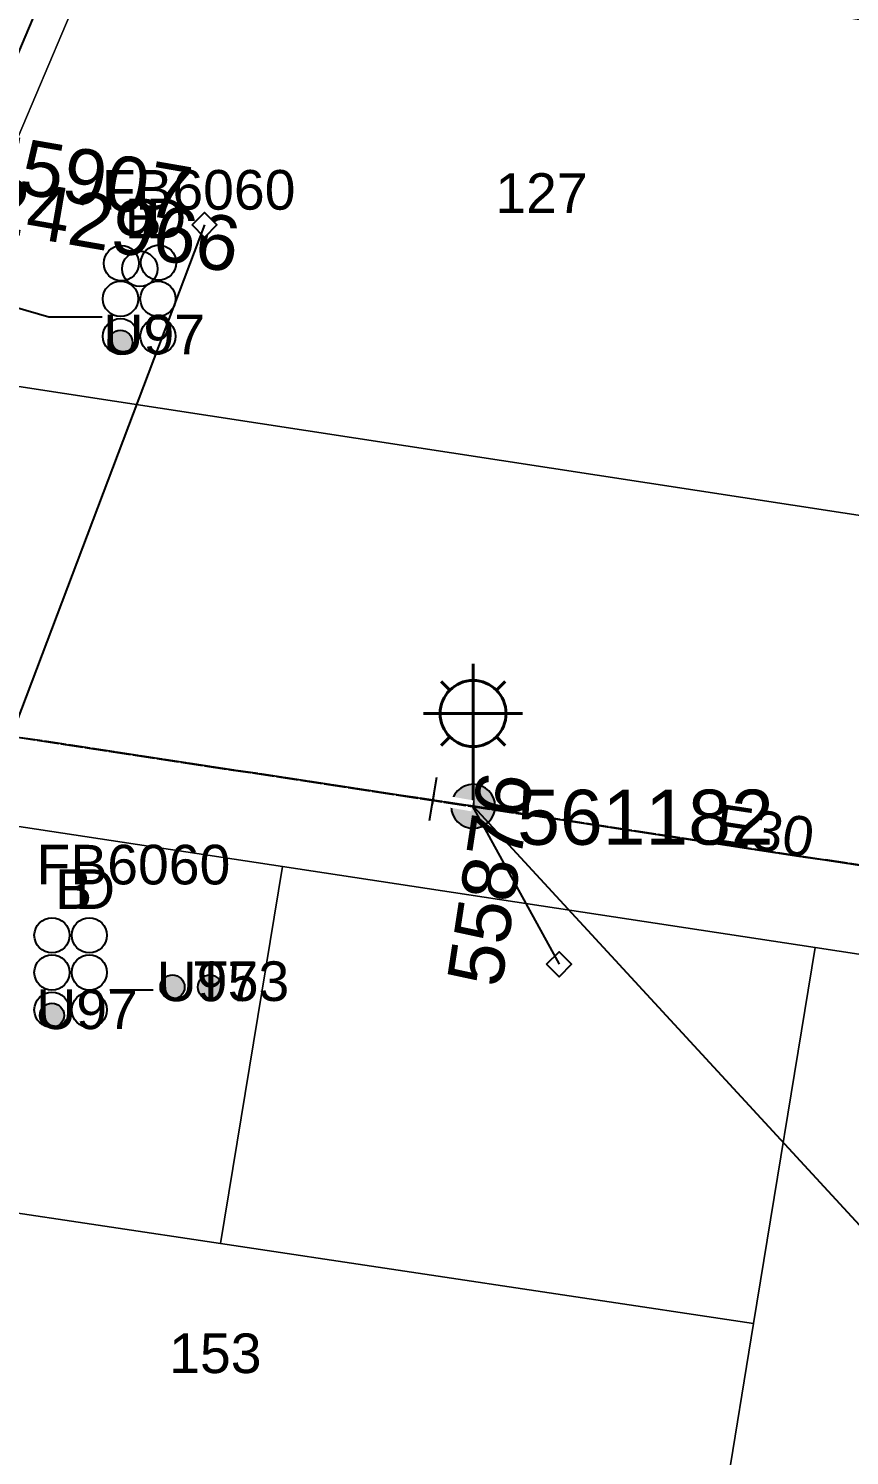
# Model space of a CAD drawing. Header units: metres. Extents: x 314484 to 315473, y 6253544 to 6254134.
# Drawn here: x 314966.1 to 315003.4, y 6253935.7 to 6254000.6 of the extents above; entities that cross this region are included whole.
import ezdxf
from ezdxf.enums import TextEntityAlignment as Align

# ---------------------------------------------------------------- set-up
doc = ezdxf.new("R2010")
doc.units = ezdxf.units.M
doc.linetypes.add('Cable Exist OH', pattern=[1, 1, 0])
doc.layers.get('0').update_dxf_attribs({"color": 6})
for name, color, linetype, lineweight in [('Cadastre Buildings_SP_EXT', 9, 'Continuous', 5), ('Cadastre Land Parcels_SP_EXT', 9, 'Continuous', 5), ('Cadastre Roads_SP_EXT', 9, 'Continuous', 5)]:
    doc.layers.add(name, color=color, linetype=linetype, lineweight=lineweight)
for name, color, linetype in [('Duct_SP_EXT', 7, 'Continuous'), ('Equip_SP_SL_EXT', 7, 'Continuous'), ('Mains_HV_EXT', 7, 'Continuous'), ('Mains_LV_EXT', 7, 'Continuous'), ('Mains_SL_EXT', 7, 'Continuous'), ('Services_SP_EXT', 7, 'Continuous'), ('SupportsOH_SP_TR_HV_LV_SL_EXT', 7, 'Continuous'), ('SupportsUG_SP_LV_SL_EXT', 7, 'Continuous')]:
    doc.layers.add(name, color=color, linetype=linetype)
doc.styles.add('COLUMN_LABEL', font='arial.ttf')
doc.styles.add('iecARIAL', font='arial.ttf', dxfattribs={"height": 2})
doc.styles.add('POLE_LABEL', font='arial.ttf')
doc.styles.get("Standard").update_dxf_attribs({"font": 'arial.ttf'})

# ---------------------------------------------------------------- blocks, each defined once
blk = doc.blocks.new('COLUMN_EXT')
blk.add_hatch(color=256).paths.add_polyline_path([(-1.485, 1.485), (-1.485, -1.485), (1.485, -1.485), (1.485, 1.485)])
blk.add_lwpolyline([(-1.485, -1.485), (1.485, -1.485), (1.485, 1.485), (-1.485, 1.485)], close=True)
for tag, height, style, flags, p in [('ASSET_NUM', 2.5, 'COLUMN_LABEL', 8, (2, 2)), ('STRUCTURE_PLANT_NUMBER', 0.2, 'POLE_LABEL', 9, (1.813, 0.031)), ('STREET_CODE', 0.2, 'COLUMN_LABEL', 9, (1.813, -0.2))]:
    blk.add_attdef(tag, text='', height=height, dxfattribs=dict(style=style, flags=flags)).set_placement(p, align=Align.MIDDLE_LEFT)
at = {"flags": 9}
for tag, p in [('OWNED_BY', (1.813, -0.6)), ('COLUMN_TYPE', (1.813, -0.4)), ('STATE', (1.813, -0.8)), ('USAGE', (1.813, -1)), ('LEGEND', (1.813, -1.2)), ('STREETNAME', (1.813, -1.6)), ('SUBURB', (1.813, -1.8)), ('LOCATION', (1.813, -1.4)), ('NOTES', (1.813, -2))]:
    blk.add_attdef(tag, text='', height=0.2, dxfattribs=at).set_placement(p, align=Align.MIDDLE_LEFT)
at = {"flags": 1}
blk.add_attdef('Z', (1.813, -2.351), '', height=0.2, dxfattribs=at)
blk = doc.blocks.new('DUCT_EXT')
blk.add_circle((0, 0.8), 0.8)
at = {"flags": 1}
blk.add_attdef('Z', (0, 0), '', height=0.2, dxfattribs=at)
at = {"flags": 9}
for tag, p in [('DUCT_CODE', (0, 0)), ('XSECT_TYPE', (0, -0.2)), ('STATE', (0, -0.6)), ('FB_REFERENCE', (0, -0.4)), ('NOTES', (0, -0.8))]:
    blk.add_attdef(tag, text='', height=0.2, dxfattribs=at).set_placement(p, align=Align.MIDDLE_LEFT)
blk = doc.blocks.new('SL_LANTERN_EXT')
at = {"lineweight": 40}
for p, q in [((0, 1.968), (0, 6.468)), ((-1.459, 5.676), (-1.061, 5.278)), ((1.458, 5.676), (1.06, 5.278)), ((-2.25, 4.218), (2.25, 4.218)), ((-1.459, 2.759), (-1.061, 3.157)), ((0, 0), (0, 2.721)), ((1.458, 2.759), (1.06, 3.157))]:
    blk.add_line(p, q, dxfattribs=at)
blk.add_circle((0, 4.218), 1.5, dxfattribs=at)
at = {"style": 'iecARIAL', "flags": 8}
blk.add_attdef('ASSET_NUM', (1.5, 1.5), '', height=2.5, dxfattribs=at)
for tag, p, height, flags in [('CONSTRUCTED_VOLTAGE', (0.981, -0.653), 0.2, 9), ('CONTROL_TYPE', (0.981, -0.853), 0.2, 9), ('LANTERN_PURPOSE', (0.981, -1.053), 0.2, 9), ('LANTERN_TYPE', (0.981, -1.253), 0.2, 9), ('NO_PHASES', (0.981, -1.453), 0.2, 9), ('LNUMBER', (2.181, -3.253), 2.5, 8), ('OPERATING_VOLTAGE', (0.981, -1.653), 0.2, 9), ('ORIENTATION', (0.981, -1.853), 0.2, 9), ('OWNED_BY', (0.981, -2.053), 0.2, 9), ('STATE', (0.981, -2.253), 0.2, 9), ('CEXIST', (0.981, -2.653), 0.2, 9), ('USAGE', (0.981, -2.453), 0.2, 9), ('CNEW', (0.981, -2.853), 0.2, 9), ('CNUMBER', (0.981, -3.053), 0.2, 9), ('CREMOVE', (0.981, -3.253), 0.2, 9), ('CREPLACE', (0.981, -3.453), 0.2, 9), ('LKINGHEIGHT', (0.981, -3.653), 0.2, 9), ('LBRACKET', (0.981, -3.853), 0.2, 9), ('LBRACKETVOCAB', (0.981, -4.053), 0.2, 9), ('LCATEGORY', (0.981, -4.253), 0.2, 9), ('LCHARGE1', (0.981, -4.453), 0.2, 9), ('LCHARGE1PERCENT', (0.981, -4.653), 0.2, 9), ('LCHARGE2', (0.981, -4.853), 0.2, 9), ('LCHARGE2PERCENT', (0.981, -5.053), 0.2, 9), ('LCHARGE3', (0.981, -5.253), 0.2, 9), ('LCHARGE3PERCENT', (0.981, -5.453), 0.2, 9), ('LEXIST', (0.981, -5.653), 0.2, 9), ('LLAMP', (0.981, -5.853), 0.2, 9), ('LLAMPVOCAB', (0.981, -6.053), 0.2, 9), ('LMAST', (0.981, -6.253), 0.2, 9), ('LMASTVOCAB', (0.981, -6.453), 0.2, 9), ('LNEW', (0.981, -6.653), 0.2, 9), ('LANTNUMBER', (0.981, -6.853), 0.2, 9), ('LOUTREACH', (0.981, -7.253), 0.2, 9), ('LOUTREACHVOCAB', (0.981, -7.453), 0.2, 9), ('LRATECODE', (0.981, -7.653), 0.2, 9), ('LREMOVE', (0.981, -7.853), 0.2, 9), ('LREPLACE', (0.981, -8.053), 0.2, 9), ('LTYPE', (0.981, -8.253), 0.2, 9), ('LTYPEVOCAB', (0.981, -8.453), 0.2, 9), ('STREETNAME', (0.981, -9.253), 0.2, 9), ('LEGEND', (0.981, -8.653), 0.2, 9), ('LOCATION', (0.981, -8.853), 0.2, 9), ('NOTES', (0.981, -9.053), 0.2, 9), ('SUBURB', (0.981, -9.453), 0.2, 1)]:
    blk.add_attdef(tag, p, '', height=height, dxfattribs=dict(flags=flags))
blk = doc.blocks.new('CCP_EXT')
at = {"flags": 9}
for tag, p in [('OWNED_BY', (0, -1)), ('USAGE', (0, -1.2)), ('STATE', (0, -1.8)), ('LEGEND', (0, -1.4)), ('LIFE_SUPPORT', (0, -1.6)), ('NOTES', (0, -2))]:
    blk.add_attdef(tag, text='', height=0.2, dxfattribs=at).set_placement(p, align=Align.MIDDLE_LEFT)
blk.add_wipeout([(0, 0.566), (0.566, 0), (0, -0.566), (-0.566, 0)])
blk.add_lwpolyline([(-0.566, 0), (0, 0.566), (0.566, 0), (0, -0.566), (-0.566, 0)])
at = {"flags": 1}
blk.add_attdef('Z', (0, 0), '', height=0.2, dxfattribs=at)
at = {"flags": 9}
for tag, p in [('CCP_TYPE', (0, 0)), ('OPERATING_VOLTAGE', (0, -0.6)), ('CONSTRUCTED_VOLTAGE', (0, -0.2)), ('NO_PHASES', (0, -0.4)), ('ORIENTATION', (0, -0.8))]:
    blk.add_attdef(tag, text='', height=0.2, dxfattribs=at).set_placement(p, align=Align.MIDDLE_LEFT)
blk = doc.blocks.new('POLE_EXT')
blk.add_hatch(color=256).paths.add_polyline_path([(-1, 0, 1), (1, 0, 1)])
blk.add_lwpolyline([(-1, 0, 1), (1, 0, 1)], format="xyb", close=True)
for tag, height, flags, p in [('pNumber', 2.5, 8, (-17.84, 2.067)), ('OWNED_BY', 0.2, 9, (1.355, -0.4)), ('PARENT', 0.2, 9, (1.355, -0.6)), ('SPECIAL_USE', 0.2, 9, (1.355, -0.8)), ('STATE', 0.2, 9, (1.355, -1)), ('USAGE', 0.2, 9, (1.355, -1.2)), ('cLV', 0.2, 9, (1.355, -1.4)), ('cHV', 0.2, 9, (1.355, -2)), ('hDepth', 0.2, 9, (1.355, -1.6)), ('hDia', 0.2, 9, (1.355, -1.8)), ('LBRACKET', 0.2, 9, (1.355, -2.2)), ('LExisting', 0.2, 9, (1.355, -2.4)), ('LANTNUMBER', 0.2, 9, (1.355, -2.6)), ('LOther', 0.2, 9, (1.355, -2.8)), ('LRemove', 0.2, 9, (1.355, -3)), ('LEGEND', 0.2, 9, (1.355, -3.2)), ('cLinedev', 0.2, 9, (1.355, -3.4)), ('pExisting', 0.2, 9, (1.355, -3.8)), ('LOCATION', 0.2, 9, (1.355, -3.6)), ('pFooting', 0.2, 9, (1.355, -4.4)), ('pNew', 0.2, 9, (1.355, -4.6)), ('PFNUMBER', 0.2, 9, (1.355, -4)), ('NEWPFNUMBER', 0.2, 9, (1.355, -4.2)), ('pRelocate', 0.2, 9, (1.355, -5)), ('pRemove', 0.2, 9, (1.355, -5.2)), ('pReplace', 0.2, 9, (1.355, -5.4)), ('pStay', 0.2, 9, (1.355, -5.6)), ('pType', 0.2, 9, (1.355, -5.8)), ('cspan', 0.2, 9, (1.355, -6)), ('STREETNAME', 0.2, 9, (1.355, -6.2)), ('SUBURB', 0.2, 9, (1.355, -6.4)), ('OPERATED_BY', 0.2, 9, (1.355, -7.014)), ('NOTES', 0.2, 9, (1.355, -6.6)), ('MAINTAINED_BY', 0.2, 9, (1.355, -6.814))]:
    blk.add_attdef(tag, text='', height=height, dxfattribs=dict(flags=flags)).set_placement(p, align=Align.MIDDLE_LEFT)
at = {"style": 'POLE_LABEL'}
for tag, height, flags, p in [('ASSET_NUM', 2.5, 8, (2, 2)), ('STRUCTURE_PLANT_NUMBER', 0.2, 9, (1.355, 0.028)), ('STREET_CODE', 0.2, 9, (1.355, -0.2))]:
    blk.add_attdef(tag, text='', height=height, dxfattribs=dict(at, flags=flags)).set_placement(p, align=Align.MIDDLE_LEFT)
at = {"flags": 1}
blk.add_attdef('Z', (1.355, -7.328), '', height=0.2, dxfattribs=at)
blk = doc.blocks.new('End Shackle_EXT')
at = {"flags": 9}
for tag, p in [('ORIENTATION', (0, -0.8)), ('OWNED_BY', (0, -1)), ('STATE', (0, -1.2)), ('USAGE', (0, -1.4)), ('NOTES', (0, -1.6))]:
    blk.add_attdef(tag, text='', height=0.2, dxfattribs=at).set_placement(p, align=Align.MIDDLE_LEFT)
blk.add_wipeout([(0, 0.253), (1.815, 0.253), (1.815, -0.253), (0, -0.253)])
blk.add_line((1.815, -1), (1.815, 1))
at = {"flags": 1}
blk.add_attdef('Z', (0, 0), '', height=0.2, dxfattribs=at)
at = {"flags": 9}
for tag, p in [('CONNECTOR_TYPE', (0, 0)), ('OPERATING_VOLTAGE', (0, -0.6)), ('CONSTRUCTED_VOLTAGE', (0, -0.2)), ('NO_PHASES', (0, -0.4))]:
    blk.add_attdef(tag, text='', height=0.2, dxfattribs=at).set_placement(p, align=Align.MIDDLE_LEFT)
blk = doc.blocks.new('CABLE_LARGE_EXT')
h = blk.add_hatch(color=256)
edge = h.paths.add_edge_path()
edge.add_arc((0, 0.55), 0.55, 0, 360)
blk.add_circle((0, 0.55), 0.55)
at = {"flags": 1}
blk.add_attdef('Z', (0, 0), '', height=0.2, dxfattribs=at)
at = {"flags": 9}
for tag, p in [('COND_CODE', (0, 0)), ('XSECT_SIZE', (0, -0.6)), ('STATE', (0, -0.4)), ('FB_REFERENCE', (0, -0.2)), ('NOTES', (0, -0.8))]:
    blk.add_attdef(tag, text='', height=0.2, dxfattribs=at).set_placement(p, align=Align.MIDDLE_LEFT)

msp = doc.modelspace()

# ---------------------------------------------------------------- linework, layer by layer
at = {"layer": 'Cadastre Buildings_SP_EXT', "linetype": 'Continuous'}
msp.add_lwpolyline([(314977.656, 6253962.494), (314954.289, 6253966.039), (314951.915, 6253959.114), (314948.553, 6253949.31), (314974.847, 6253945.364), (314977.656, 6253962.494)], close=True, dxfattribs=at)
at = {"layer": 'Cadastre Land Parcels_SP_EXT', "linetype": 'Continuous'}
for points in [[(315010.726, 6253999.967), (314969.993, 6254005.932), (314961.12, 6253985.006), (315007.47, 6253977.898), (315010.726, 6253999.967)], [(315016.724, 6253956.55), (315001.865, 6253958.821), (314999.059, 6253941.732), (314996.549, 6253926.283), (314994.093, 6253911.119), (315008.928, 6253908.851), (315016.724, 6253956.55)], [(314974.847, 6253945.364), (314948.553, 6253949.31), (314943.549, 6253934.707), (314996.549, 6253926.283), (314999.059, 6253941.732), (314974.847, 6253945.364)]]:
    msp.add_lwpolyline(points, close=True, dxfattribs=at)
at = {"layer": 'Duct_SP_EXT'}
msp.add_line((314962.941, 6253993.04), (314971.051, 6254012.187), dxfattribs=at)
for points in [[(314969.464, 6253987.457), (314967.037, 6253987.457), (314961.44, 6253989.081)], [(314971.779, 6253956.875), (314969.808, 6253956.875)]]:
    msp.add_lwpolyline(points, dxfattribs=at)

# ---------------------------------------------------------------- block references
for name, p in [('DUCT_EXT', (314970.337, 6253989.112)), ('DUCT_EXT', (314972.029, 6253989.14)), ('DUCT_EXT', (314971.18, 6253988.859)), ('DUCT_EXT', (314970.3, 6253987.494)), ('DUCT_EXT', (314972, 6253987.494)), ('DUCT_EXT', (314970.3, 6253985.794)), ('DUCT_EXT', (314972, 6253985.794)), ('CABLE_LARGE_EXT', (314970.297, 6253985.764)), ('DUCT_EXT', (314967.184, 6253958.571)), ('DUCT_EXT', (314968.884, 6253958.571)), ('DUCT_EXT', (314967.184, 6253956.884)), ('DUCT_EXT', (314968.884, 6253956.884)), ('CABLE_LARGE_EXT', (314972.661, 6253956.47)), ('CABLE_LARGE_EXT', (314974.361, 6253956.47)), ('DUCT_EXT', (314967.184, 6253955.184)), ('DUCT_EXT', (314968.884, 6253955.184)), ('CABLE_LARGE_EXT', (314967.184, 6253955.184))]:
    msp.add_blockref(name, p, dxfattribs=at)
at = {"layer": 'Equip_SP_SL_EXT'}
ref = msp.add_blockref('SL_LANTERN_EXT', (314962.405, 6253993.169), dxfattribs=dict(at, rotation=65.9355283352461))
ref.add_attrib('ASSET_NUM', '55907', dxfattribs={"layer": '0', "height": 2.5, "rotation": 350.16369, "style": 'iecARIAL'}).set_placement((314963.905, 6253994.669), align=Align.MIDDLE_LEFT)
ref = msp.add_blockref('SL_LANTERN_EXT', (314986.32, 6253965.233), dxfattribs=at)
ref.add_attrib('ASSET_NUM', '55876', dxfattribs={"layer": '0', "height": 2.5, "rotation": 81.32607, "style": 'iecARIAL'}).set_placement((314987.82, 6253966.733), align=Align.MIDDLE_RIGHT)
at = {"layer": 'Services_SP_EXT'}
msp.add_blockref('CCP_EXT', (314990.226, 6253958.058), dxfattribs=at)
at = {"layer": 'SupportsOH_SP_TR_HV_LV_SL_EXT'}
ref = msp.add_blockref('POLE_EXT', (314986.32, 6253965.233), dxfattribs=at)
ref.add_attrib('ASSET_NUM', '561182', dxfattribs={"layer": '0', "height": 2.5, "rotation": 0.039, "style": 'POLE_LABEL'}).set_placement((314988.32, 6253965.983), align=Align.TOP_LEFT)
at = {"layer": 'SupportsUG_SP_LV_SL_EXT'}
ref = msp.add_blockref('COLUMN_EXT', (314962.405, 6253993.169), dxfattribs=dict(at, rotation=65.9355283352461))
ref.add_attrib('ASSET_NUM', '242966', dxfattribs={"layer": '0', "height": 2.5, "rotation": 350.16369, "style": 'COLUMN_LABEL'}).set_placement((314964.405, 6253993.919), align=Align.TOP_LEFT)

# ---------------------------------------------------------------- texts
at = {"layer": 'Cadastre Land Parcels_SP_EXT'}
for s, p in [('127', (314987.327, 6253992.201)), ('153', (314972.511, 6253939.479))]:
    msp.add_text(s, height=1.8, dxfattribs=at).set_placement(p)
at = {"layer": 'Duct_SP_EXT'}
for s, p in [('FB6060', (314969.443, 6253992.346)), ('B', (314970.491, 6253991.05)), ('D', (314971.469, 6253991.05)), ('U97', (314969.527, 6253985.767)), ('FB6060', (314966.484, 6253961.684)), ('B', (314967.334, 6253960.571)), ('D', (314968.234, 6253960.571)), ('U97', (314971.944, 6253956.378)), ('T53', (314973.635, 6253956.388)), ('U97', (314966.476, 6253955.111))]:
    msp.add_text(s, height=1.8, dxfattribs=at).set_placement(p)
at = {"layer": 'Mains_LV_EXT'}
msp.add_text('E30', height=1.8, rotation=351.34086, dxfattribs=at).set_placement((314997.224, 6253963.572))

# ---------------------------------------------------------------- next in the draw order: linework, layer by layer
at = {"layer": 'Cadastre Buildings_SP_EXT', "linetype": 'Continuous'}
msp.add_lwpolyline([(315001.865, 6253958.821), (314977.656, 6253962.494), (314974.847, 6253945.364), (314999.059, 6253941.732), (315001.865, 6253958.821)], close=True, dxfattribs=at)
at = {"layer": 'Cadastre Roads_SP_EXT', "linetype": 'Continuous'}
msp.add_lwpolyline([(315065.101, 6253969.134), (315049.979, 6253971.444), (315047.983, 6253971.748), (315034.982, 6253973.732), (315007.47, 6253977.898), (315007.47, 6253977.898), (314961.12, 6253985.006), (314957.797, 6253975.78), (314954.289, 6253966.039), (314977.656, 6253962.494), (315001.865, 6253958.821), (315016.724, 6253956.55), (315031.886, 6253954.238), (315047.014, 6253951.916), (315048.373, 6253951.71), (315061.996, 6253949.639), (315077.14, 6253947.305)], dxfattribs=at)
at = {"layer": 'Services_SP_EXT'}
for points in [[(314986.282, 6253965.255), (314990.226, 6253958.058)], [(314986.32, 6253965.233), (315006.559, 6253943.299)]]:
    msp.add_lwpolyline(points, dxfattribs=at)

# ---------------------------------------------------------------- next in the draw order: block references
msp.add_blockref('CCP_EXT', (314974.115, 6253991.651), dxfattribs=at)

# ---------------------------------------------------------------- next in the draw order: linework, layer by layer
at = {"layer": 'Cadastre Roads_SP_EXT', "linetype": 'Continuous'}
msp.add_lwpolyline([(314969.993, 6254005.932), (314975.288, 6254018.461), (314980.627, 6254031.048), (314967.271, 6254035.174), (314953.53, 6254039.419), (314954.863, 6254036.17), (314951.33, 6254028.062), (314945.605, 6254014.823), (314939.875, 6254001.52), (314935.006, 6253990.265), (314948.868, 6253987.472), (314961.12, 6253985.006), (314969.993, 6254005.932)], close=True, dxfattribs=at)
at = {"layer": 'Services_SP_EXT'}
msp.add_lwpolyline([(314974.115, 6253991.651), (314965.338, 6253968.416)], dxfattribs=at)

# ---------------------------------------------------------------- next in the draw order: block references
at = {"layer": 'Mains_SL_EXT', "rotation": 170.2444957438111}
msp.add_blockref('End Shackle_EXT', (314986.282, 6253965.255), dxfattribs=at)

# ---------------------------------------------------------------- next in the draw order: linework, layer by layer
at = {"layer": 'Mains_HV_EXT', "linetype": 'Cable Exist OH'}
msp.add_lwpolyline([(314963.246, 6253968.733), (315027.248, 6253959), (315178.402, 6253935.923), (315213.093, 6253930.671), (315251.587, 6253924.754), (315293.879, 6253918.267), (315330.719, 6253931.078)], dxfattribs=at)
at = {"layer": 'Mains_LV_EXT', "linetype": 'Cable Exist OH'}
for points in [[(314986.32, 6253965.233), (314963.246, 6253968.733)], [(315027.248, 6253959), (314986.32, 6253965.233)]]:
    msp.add_lwpolyline(points, dxfattribs=at)
at = {"layer": 'Mains_SL_EXT', "linetype": 'Cable Exist OH'}
for points in [[(314963.246, 6253968.733), (314986.282, 6253965.255)], [(314986.32, 6253965.233), (315027.248, 6253959), (315073.447, 6253951.931)]]:
    msp.add_lwpolyline(points, dxfattribs=at)

doc.saveas('drawing.dxf')
